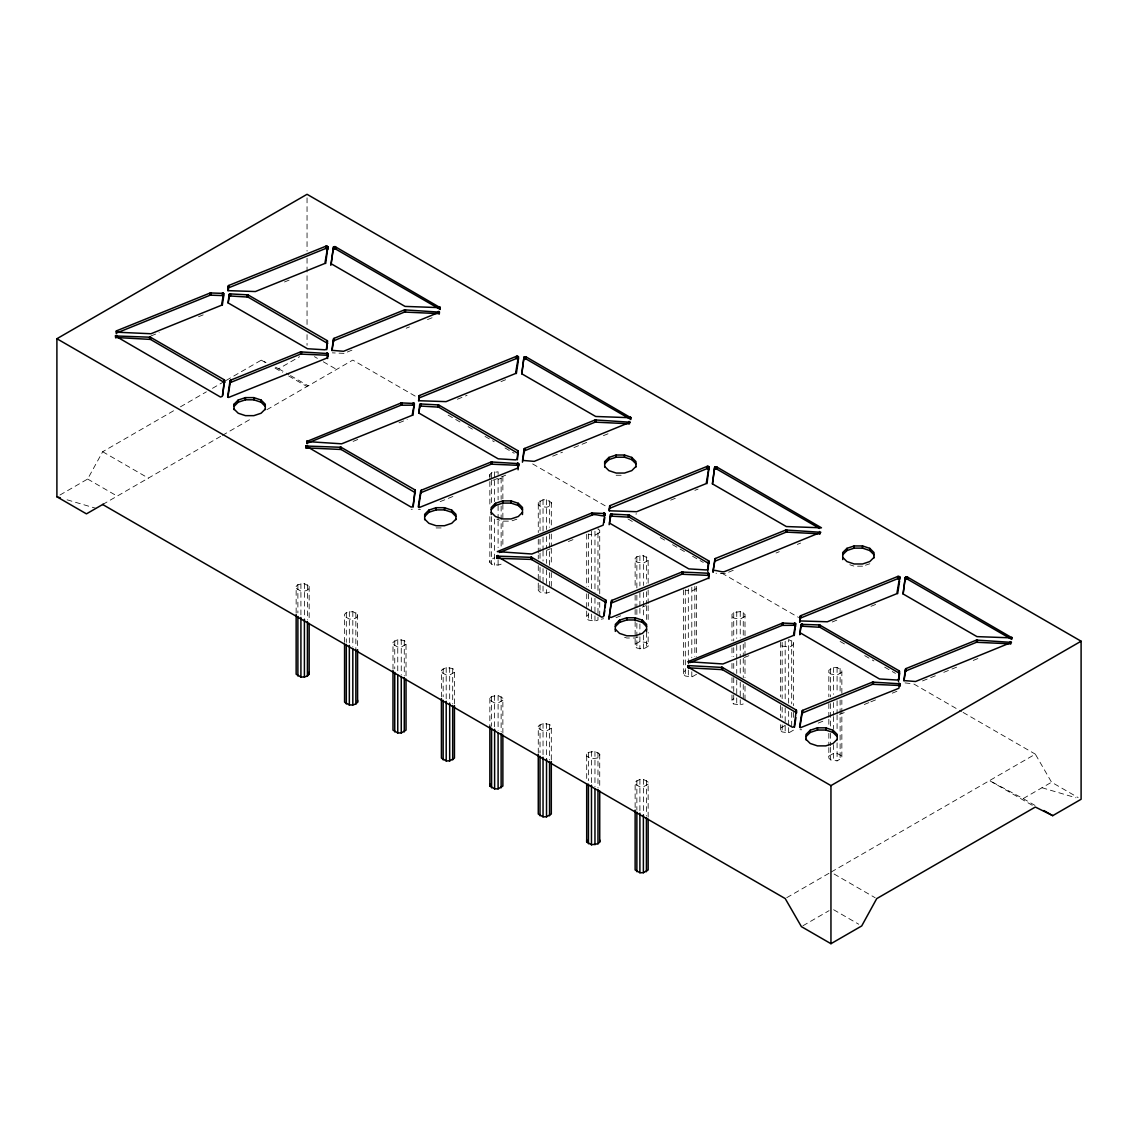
<?xml version="1.0" encoding="UTF-8"?>
<svg xmlns="http://www.w3.org/2000/svg" width="1138" height="1138" viewBox="0 0 1138 1138"><rect width="100%" height="100%" fill="white"/><g stroke="black" fill="none" stroke-linecap="round" stroke-linejoin="round"><path stroke-width="0.75" stroke-dasharray="5 3.75" d="M296.15 612.927L296.15 586.383L297.886 584.633L304.401 583.623L309.166 586.383L309.166 588.389L307.416 590.138L304.401 591.148L300.916 591.148L296.15 588.389M344.572 642.373L344.572 614.335L346.308 612.6L352.823 611.59L357.588 614.335L357.588 616.355L355.853 618.105L352.823 619.1L349.338 619.1L344.572 616.355M502.868 733.256L502.868 698.22L498.103 695.46L491.588 696.47L489.852 698.22L489.852 700.226L494.617 702.985L498.103 702.985L502.868 700.226M501.133 564.164L498.103 565.173L491.588 564.164L489.852 562.414L489.852 560.408L494.617 557.648M489.852 476.566L489.852 474.546L491.588 472.796L498.103 471.801L498.103 477.05M549.554 592.13L546.524 593.126L540.024 592.13L538.274 590.38L538.274 588.36L540.024 586.625M538.274 502.498L538.274 504.518L540.024 506.268L546.524 507.278L549.554 506.268L551.304 504.518L551.304 502.498L546.524 499.753L543.039 499.753L538.274 502.498L538.274 532.556M586.696 754.138L586.696 756.144L591.476 758.904L597.976 757.894L599.726 756.144L599.726 754.138L594.961 751.379L588.446 752.389L586.696 754.138L586.696 780.682M696.584 674.251L691.804 677.01L685.304 676L683.554 674.251L683.554 672.245L685.304 670.495M793.428 730.169L788.662 732.929L782.147 731.919L780.412 730.169L780.412 728.164L785.177 725.404M788.662 703.142L788.662 639.542L793.428 642.301L793.428 644.307L791.692 646.057L788.662 647.067L782.147 646.057L780.412 644.307M59.973 495.016L87.64 479.041L102.662 451.729L174.342 410.334M603.581 618.716L601.291 619.2M406.024 675.858L406.024 642.301L404.274 640.552L397.759 639.542L392.994 642.301L392.994 668.845M406.024 644.307L401.259 647.067L397.759 647.067L392.994 644.307M454.446 703.81L454.446 670.254L452.696 668.518L446.196 667.508L441.416 670.254L441.416 696.797M454.446 672.274L449.681 675.019L446.196 675.019L441.416 672.274M599.726 532.484L594.961 535.23L588.446 534.22M648.148 583.211L648.148 558.417L643.383 555.671L636.867 556.681L635.132 558.417L635.132 588.204M586.696 616.327L588.446 614.577M648.148 560.437L643.383 563.182L636.867 562.186L635.132 560.437M551.304 759.729L551.304 726.172L549.554 724.437L543.039 723.427L538.274 726.172L538.274 752.716M551.304 728.192L546.524 730.937L543.039 730.937L538.274 728.192M635.132 644.279L639.897 641.533L646.412 642.543L648.148 644.279M696.584 588.389L691.804 591.148L685.304 590.138M635.132 621.504L635.132 646.299L636.867 648.034L643.383 649.044L648.148 646.299L648.148 632.273M745.006 635.63L745.006 614.335L740.241 611.59L733.726 612.6L731.976 614.335L731.976 640.879M745.006 616.355L740.241 619.1L733.726 618.105L731.976 616.355M648.148 817.141L648.148 782.091L643.383 779.345L639.897 779.345L635.132 782.091L635.132 810.128M648.148 784.11L643.383 786.856L639.897 786.856L635.132 784.11M731.976 700.197L733.726 698.448M841.85 693.298L841.85 670.254L837.084 667.508L833.599 667.508L828.834 670.254L828.834 696.797M841.85 672.274L837.084 675.019L830.584 674.023L828.834 672.274M828.834 756.116L833.599 753.37L837.084 753.37L841.85 756.116M828.834 747.623L828.834 758.136L830.584 759.871L837.084 760.881L841.85 758.136L841.85 700.041M180.444 406.821L206.376 391.842M212.479 388.328L224.67 381.287M226.206 380.405L261.285 360.149L266.022 362.496M275.51 367.204L278.668 368.769L299.579 356.692M102.662 504.504L220.815 436.281M222.351 435.399L252.081 418.229M266.861 409.708L352.794 360.092L417.361 397.361M786.742 897.683L829.702 872.874M831.238 871.993L1035.338 754.153L1051.555 782.219L1078.141 797.582M802.944 925.749L829.076 910.656M1032.294 805.291L989.633 780.654L1023.176 798.606L1051.555 782.219M150.998 335.952L159.192 332.637M198.538 316.734L205.096 314.074M284.472 281.982L292.551 278.725M347.275 352.04L352.183 350.063M406.195 328.228L409.467 326.905M427.461 319.622L434.005 316.976M353.121 441.388L358.043 439.396M399.025 422.824L407.219 419.509M457.348 399.253L467.049 395.327M500.99 381.614L505.841 379.651M440.164 501.645L453.337 496.31M492.839 480.35L499.426 477.69M501.076 477.021L506.012 475.03M552.655 456.167L562.485 452.199M573.936 447.561L587.023 442.269M603.396 435.655L608.304 433.678M547.051 550.138L550.337 548.801M568.374 541.517L574.932 538.871M670.623 500.179L677.096 497.562M694.877 490.378L698.106 489.07M616.014 617.706L620.95 615.701M642.344 607.052L645.644 605.729M728.59 572.186L733.498 570.209M776.045 553.011L779.317 551.688M797.325 544.405L800.597 543.082M744.266 657.551L749.188 655.573M832.191 622.017L837.042 620.054M870.983 606.326L875.833 604.363M818.194 723.114L823.13 721.122M839.588 714.465L844.524 712.473M864.283 704.493L869.219 702.487M870.855 701.819L875.791 699.827M892.263 693.17L897.199 691.179M922.52 680.937L929.063 678.291M930.699 677.636L935.607 675.645M943.786 672.345L950.33 669.699M951.965 669.03L956.887 667.053M973.246 660.438L978.154 658.447M498.103 479.311L501.133 478.301M516.837 519.198L511.047 521.133L502.669 521.133L496.865 519.198M586.696 611.063L586.696 618.332L588.446 620.082L594.961 621.092L597.976 620.082L597.976 602.315M638.048 637.038L635.146 638.005L626.782 638.005L623.88 637.038M865.449 565.216L869.802 563.765M731.976 694.948L731.976 702.217L733.726 703.953L740.241 704.963L743.256 703.953M636.683 513.892L635.829 514.035M344.003 353.363L332.339 352.851M725.319 573.509L715.987 573.225M420.42 509.625L418.386 509.269M801.721 729.771L800.028 729.7M412.326 509.227L411.145 509.312M616.142 475.257L624.52 475.257M436.124 527.932L444.489 527.932M862.547 566.183L854.169 566.183L849.816 564.733M910.016 683.469L903.856 682.772M67.099 499.81L96.005 508.345M1041.995 787.738L1075.993 797.781M448.102 415.114L461.943 423.094M468.088 426.65L474.247 430.207M485.001 436.409L494.219 441.743M504.988 447.945L514.205 453.28M532.655 463.934L607.976 507.42M627.963 518.956L634.122 522.498M660.253 537.591L666.399 541.147M672.544 544.689L686.385 552.684M692.53 556.226L703.298 562.442M721.734 573.097L798.606 617.465M840.114 641.434L846.259 644.99M864.709 655.63L873.927 660.965M884.695 667.167L895.45 673.383M913.899 684.038L961.553 711.549M963.089 712.431L1035.338 754.153M314.429 356.649L317.388 358.356M323.292 361.77L336.592 369.437M278.668 368.769L289.009 374.729M290.489 375.583L308.213 385.825M1023.176 798.606L1034.997 805.42M261.285 360.149L265.851 362.78M274.998 368.058L282.608 372.467M288.711 375.981L306.99 386.536M102.662 451.729L148.367 478.116M834.054 873.998L875.193 897.754M87.64 479.041L117.2 496.111M833.628 909.731L858.749 924.241M840.114 668.518L840.114 693.284M840.114 700.055L840.114 759.871M837.084 667.508L837.084 692.544M837.084 700.795L837.084 713.569M837.084 714.82L837.084 731.094M837.084 742.858L837.084 760.881M833.599 667.508L833.599 694.294M833.599 702.544L833.599 715.318M833.599 716.57L833.599 728.832M833.599 744.608L833.599 760.881M830.584 668.518L830.584 696.797M830.584 703.554L830.584 726.585M830.584 733.341L830.584 745.859M830.584 747.367L830.584 759.871M828.834 703.554L828.834 717.836M828.834 719.316L828.834 726.329M828.834 733.341L828.834 745.859M793.428 642.301L793.428 705.645M793.428 712.388L793.428 717.907M791.692 640.552L791.692 703.881M791.692 712.388L791.692 728.405M788.662 711.392L788.662 725.916M788.662 727.666L788.662 732.929M785.177 641.306L785.177 699.628M785.177 707.879L785.177 724.166M785.177 725.916L785.177 732.929M782.147 642.301L782.147 698.618M782.147 707.139L782.147 717.893M782.147 724.906L782.147 731.919M780.412 642.301L780.412 696.883M780.412 705.375L780.412 717.651M780.412 724.65L780.412 730.169M745.006 642.373L745.006 677.679M745.006 686.186L745.006 700.467M743.256 612.6L743.256 635.616M743.256 644.136L743.256 656.654M743.256 658.148L743.256 677.679M743.256 684.436L743.256 698.448M740.241 611.59L740.241 637.877M740.241 645.388L740.241 657.65M740.241 659.414L740.241 674.663M740.241 682.188L740.241 697.95M740.241 699.714L740.241 704.963M736.741 611.59L736.741 638.375M736.741 645.388L736.741 659.414M736.741 660.652L736.741 673.426M736.741 679.927L736.741 695.688M736.741 697.95L736.741 704.963M733.726 612.6L733.726 640.879M733.726 647.636L733.726 656.654M733.726 663.411L733.726 672.174M733.726 677.679L733.726 693.44M733.726 694.948L733.726 703.953M731.976 647.892L731.976 656.654M731.976 663.397L731.976 670.68M731.976 677.679L731.976 688.191M696.584 586.383L696.584 656.47M694.834 586.383L694.834 656.484M691.804 587.137L691.804 657.736M691.804 671.747L691.804 677.01M688.319 588.887L688.319 659.485M688.319 669.998L688.319 677.01M685.304 589.897L685.304 676M683.554 589.882L683.554 674.251M648.148 589.968L648.148 604.235M648.148 605.729L648.148 621.761M646.412 556.681L646.412 583.211M646.412 591.717L646.412 604.235M646.412 605.743L646.412 620.011M646.412 632.273L646.412 648.034M646.412 780.341L646.412 815.633M643.383 555.671L643.383 585.458M643.383 592.471L643.383 617.507M643.383 635.032L643.383 649.044M643.383 779.345L643.383 814.381M639.897 555.671L639.897 585.97M639.897 592.471L639.897 606.995M639.897 608.233L639.897 615.758M639.897 624.008L639.897 635.032M639.897 636.782L639.897 649.044M639.897 779.345L639.897 812.632M636.867 556.681L636.867 588.218M636.867 595.231L636.867 607.735M636.867 609.484L636.867 616.497M636.867 623.268L636.867 648.034M636.867 780.341L636.867 810.142M635.132 595.217L635.132 607.749M635.132 609.499L635.132 620.011M599.726 593.808L599.726 530.464L597.976 528.715L597.976 593.794M599.726 602.301L599.726 616.583M599.726 754.138L599.726 787.695M597.976 752.389L597.976 787.681M594.961 531.218L594.961 592.542M594.961 598.304L594.961 614.079M594.961 615.829L594.961 621.092M594.961 751.379L594.961 786.941M591.476 531.218L591.476 589.555M591.476 597.806L591.476 612.329M591.476 614.079L591.476 621.092M591.476 751.379L591.476 783.428M588.446 533.978L588.446 586.795M588.446 593.794L588.446 606.07M588.446 613.069L588.446 620.082M588.446 752.389L588.446 780.668M586.696 534.234L586.696 586.795M586.696 593.808L586.696 609.57M551.304 502.498L551.304 527.036M551.304 534.049L551.304 546.567M551.304 548.331L551.304 565.586M551.304 572.599L551.304 588.631M549.554 500.763L549.554 527.292M549.554 534.049L549.554 565.586M549.554 572.599L549.554 588.616M549.554 724.437L549.554 759.729M546.524 499.753L546.524 529.54M546.524 536.553L546.524 548.815M546.524 550.564L546.524 563.338M546.524 569.839L546.524 585.615M546.524 589.626L546.524 593.126M546.524 723.427L546.524 758.975M543.039 499.753L543.039 531.29M543.039 537.065L543.039 550.564M543.039 551.077L543.039 561.077M543.039 568.602L543.039 584.363M543.039 586.127L543.039 593.126M543.039 723.427L543.039 755.476M540.024 500.763L540.024 530.792M540.024 539.312L540.024 551.816M540.024 553.324L540.024 558.829M540.024 567.35L540.024 583.111M540.024 585.117L540.024 592.13M540.024 724.437L540.024 752.716M538.274 539.298L538.274 553.324M538.274 555.074L538.274 558.843M538.274 565.586L538.274 581.618M538.274 583.111L538.274 590.38M502.868 476.296L502.868 502.84M502.868 504.333L502.868 546.653M501.133 478.06L501.133 499.326M501.133 506.097L501.133 548.388M501.133 696.47L501.133 731.762M498.103 478.799L498.103 499.824M498.103 505.599L498.103 519.099M498.103 520.863L498.103 547.648M498.103 559.91L498.103 565.173M498.103 695.46L498.103 730.511M494.617 471.801L494.617 501.588M494.617 519.099L494.617 565.173M494.617 695.46L494.617 727.509M491.588 472.796L491.588 479.809M491.588 480.051L491.588 504.347M491.588 516.609L491.588 564.164M491.588 696.47L491.588 726.257M489.852 474.546L489.852 479.809M489.852 481.559L489.852 504.589M489.852 516.595L489.852 562.414M489.852 698.22L489.852 726.257M452.696 668.518L452.696 703.81M449.681 667.508L449.681 701.307M446.196 667.508L446.196 699.557M443.166 668.518L443.166 696.797M404.274 640.552L404.274 675.844M401.259 639.542L401.259 675.104M397.759 639.542L397.759 671.591M394.744 640.552L394.744 668.831M357.588 614.335L357.588 649.385M355.853 612.6L355.853 649.385M352.823 611.59L352.823 647.138M349.338 611.59L349.338 644.876M346.308 612.6L346.308 642.387M309.166 586.383L309.166 619.94M307.416 584.633L307.416 619.926M307.047 197.856L307.047 251.142M307.047 258.241L307.047 325.738M307.047 334.615L307.047 345.283M304.401 583.623L304.401 617.436M300.916 583.623L300.916 615.672M297.886 584.633L297.886 612.913"/><path stroke-width="1.5" d="M234.03 409.637L234.03 404.218L238.212 400.035L245.467 397.617L253.845 397.617L261.086 400.035L265.282 404.218L265.282 409.637M296.15 614.42L296.15 674.251L300.916 677.01L304.401 677.01L307.416 676L309.166 674.251L309.166 672.245M344.572 644.122L344.572 702.217L349.338 704.963L352.823 704.963L355.853 703.953L357.588 702.217L357.588 700.197M502.868 735.006L502.868 786.088L498.103 788.847L494.617 788.847L489.852 786.088L489.852 784.082M599.726 839.986L599.726 842.006L597.976 843.756L591.476 844.766L586.696 842.006L586.696 839.986M604.705 467.035L604.705 461.615L608.901 457.433L616.156 455.015L624.52 455.015L631.775 457.433L635.957 461.615L635.957 467.035M611.547 600.551L608.958 618.987L611.547 600.551L681.875 572.03L708.59 573.253L708.946 578.645M228.169 286.065L228.496 290.659L255.381 291.541L324.871 263.447L327.772 246.619L325.738 246.263L228.752 285.467L227.885 290.83M418.827 396.138L419.154 400.732L446.039 401.629L515.528 373.52L518.43 356.692L516.396 356.336L419.396 395.54L418.542 400.903M609.2 510.976L610.053 505.613L707.054 466.409L709.088 466.765L706.186 483.607L636.683 511.702L609.812 510.806L609.058 510.052L609.655 505.869M799.715 620.139L800.711 615.686L897.711 576.482L899.745 576.838L896.844 593.68L827.34 621.775L800.967 620.964L799.715 620.139L799.715 622.33L800.142 616.284M222.294 305.311L223.717 295.923M229.008 294.514L228.212 302.964L307.502 348.74L325.027 349.807L326.478 349.096L327.275 340.646L247.999 294.87L229.791 293.874L228.055 302.978M224.684 380.462L222.28 396.38L220.488 397.048L115.336 335.952L150.472 337.218L224.3 379.836L222.749 395.398M230.061 380.732L227.643 396.636L228.596 397.461L326.876 358.086L327.943 353.562L300.574 351.884L230.63 380.163L227.885 397.247M325.681 263.49L327.858 246.96M326.72 349.736L327.588 340.931M327.63 358.498L327.943 353.562M333.434 338.939L331.883 350.348L343.576 351.286L439.496 312.139L404.516 309.863L334.003 338.37L331.997 350.575M414.374 403.805L412.141 415.327L341.642 443.82L306.663 441.544L401.287 402.909L414.303 403.478L412.952 415.384M419.666 404.587L418.869 413.037L498.16 458.813L515.67 459.88L517.136 459.169L517.932 450.719L438.656 404.943L420.434 403.947L418.713 413.051M415.342 490.535L412.923 506.453L411.145 507.121L305.994 446.025L341.116 447.291L414.957 489.909L413.165 507.05M420.719 490.805L418.3 506.709L419.253 507.534L517.534 468.159L518.601 463.635L491.232 461.957L421.288 490.236L418.542 507.335M516.339 373.563L518.274 360.831M517.377 459.809L518.245 451.004M524.092 449.012L522.541 460.421L534.234 461.359L630.153 422.212L595.174 419.936L524.661 448.443L522.427 462.227M604.079 522.328L604.79 517.634M610.324 514.661L609.527 523.11L688.803 568.886L706.328 569.953L707.793 569.242L708.59 560.792L629.3 515.016L611.092 514.02L609.129 524.703M604.065 615.544L604.79 610.765M605.274 607.578L605.601 599.982L531.773 557.364L496.637 556.098L601.803 617.194L603.581 616.526L605.914 600.267M706.997 483.636L709.088 466.765M707.793 571.447L708.903 561.077M709.315 574.007L708.192 578.232L611.078 617.493L608.958 616.796M713.071 570.095L715.318 558.516L785.832 530.009L820.811 532.285L725.319 571.319C722.075 573.552 711.819 567.521 713.071 572.3L714.92 558.758M794.267 635.53L795.618 623.624L782.603 623.055L687.978 661.69L722.957 663.966L793.456 635.473L795.618 623.624M800.981 624.734L799.786 634.776L801.223 624.349L819.573 624.947L899.248 670.865L898.451 681.52M794.48 727.21L795.931 717.651M799.858 727.481L802.589 710.382L872.533 682.103L899.902 683.782L898.835 688.305L800.555 727.68L799.616 726.869L802.205 710.624M897.654 593.709L899.589 580.977M898.679 679.955L899.632 673.696M905.407 669.158L903.856 680.567L915.549 681.506L1011.454 642.373L976.475 640.082L905.976 668.589L903.97 680.794M330.817 265.353L333.477 246.946L335.084 246.619L440.164 307.658L405.028 306.407L331.201 263.774L333.477 246.946M523.949 357.36L521.858 373.847L595.686 416.48L630.822 417.731L525.728 356.692L523.949 357.36L521.716 373.847M714.607 467.434L712.516 483.92L786.33 526.553L821.465 527.804L716.385 466.765L714.607 467.434L712.374 483.92M905.265 577.507L903.159 593.993L976.987 636.626L1012.123 637.877L907.043 576.838L905.265 577.507L903.017 593.993M116.161 331.101L117.242 332.225L150.998 333.747L221.483 305.254L223.66 293.405L210.26 292.95L116.588 330.817L116.161 333.292M898.451 679.315L896.986 680.026L879.461 678.959L799.786 632.572M228.169 288.255L228.34 285.723M418.827 398.328L418.997 395.796M609.484 508.401L707.054 468.614L709.173 469.311M800.142 618.475L800.313 615.942M230.061 382.923L230.232 380.405M333.434 341.13L333.605 338.612M420.719 492.996L420.889 490.478M524.092 451.217L524.262 448.685M611.362 603.069L681.875 574.235L708.078 575.373L709.315 576.212M714.749 561.29L786.244 532.1L820.185 533.85M802.02 713.156L872.533 684.308L898.736 685.446L899.959 686.285L899.902 683.782M905.407 671.363L905.578 668.831M333.292 249.478L335.596 249.009L439.794 309.166L439.794 306.961M523.949 359.551L524.134 357.019M714.607 469.624L714.792 467.092M905.265 579.711L905.45 577.165M229.008 296.719L230.473 296.008L247.999 297.075L327.673 343.463M419.666 406.792L421.131 406.081L438.656 407.148L518.331 453.536M610.324 516.865L611.789 516.154L629.3 517.221L708.974 563.609M800.981 626.938L802.432 626.227L819.957 627.294L899.561 673.355L899.561 671.15M496.637 558.303L531.389 559.412L605.914 602.471M265.282 406.422L261.086 402.226L253.845 399.808L245.467 399.808L238.212 402.226L234.03 406.422L234.03 404.218M265.282 409.054L261.086 413.236L253.845 415.654L245.467 415.654L238.212 413.236L234.03 409.054M455.94 519.71L455.94 514.291L451.743 510.109L444.489 507.69L436.124 507.69L428.87 510.109L424.687 514.291L424.687 519.71M424.687 516.496L428.87 512.299L436.124 509.895L444.489 509.895L451.743 512.299L455.94 516.496M455.94 519.127L451.743 523.309L444.489 525.728L436.124 525.728L428.87 523.309L424.687 519.127M522.484 514.532L522.484 507.491L518.288 503.309L511.033 500.891L502.669 500.891L495.414 503.309L491.232 507.491L491.232 514.532M491.232 509.696L495.414 505.514L502.669 503.096L511.033 503.096L518.288 505.514L522.484 509.696M522.484 512.328L518.288 516.51L511.047 518.928L502.669 518.928L495.414 516.51L491.232 512.328M635.957 463.82L631.775 459.624L624.52 457.22L616.156 457.22L608.901 459.624L604.705 463.82L604.705 461.615M635.957 466.452L631.775 470.634L624.52 473.052L616.142 473.052L608.901 470.634L604.705 466.452M392.994 670.339L392.994 730.169L397.759 732.929L401.259 732.929L406.024 730.169L406.024 679.101M441.416 698.561L441.416 758.136L446.196 760.881L449.681 760.881L454.446 758.136L454.446 705.56M646.583 631.405L646.583 624.364L642.401 620.182L635.146 617.763L626.782 617.763L619.527 620.182L615.331 624.364L615.331 631.405M615.331 626.569L619.527 622.386L626.782 619.968L635.146 619.968L642.401 622.386L646.583 626.569M646.583 629.2L642.401 633.382L635.146 635.801L626.782 635.801L619.527 633.382L615.331 629.2M538.274 754.21L538.274 814.054L543.039 816.8L546.524 816.8L551.304 814.054L551.304 761.478M873.984 557.961L873.984 552.542L869.802 548.36L862.547 545.941L854.169 545.941L846.928 548.36L842.732 552.542L842.732 559.583M842.732 554.747L846.928 550.55L854.169 548.132L862.547 548.132L869.802 550.55L873.984 554.747M873.984 557.378L869.802 561.56L862.547 563.979L854.169 563.979L846.928 561.56L842.732 557.378M635.132 810.128L635.132 869.973L639.897 872.718L643.383 872.718L648.148 869.973L648.148 819.147M837.241 739.856L837.241 734.437L833.059 730.255L825.804 727.836L817.425 727.836L810.185 730.255L805.989 734.437L805.989 739.856M805.989 736.642L810.185 732.459L817.425 730.041L825.804 730.041L833.059 732.459L837.241 736.642M837.241 739.273L833.059 743.455L825.804 745.874L817.425 745.874L810.185 743.455L805.989 739.273M414.374 405.996L413.051 405.156L400.917 405.228L306.819 443.379L306.819 441.174M228.34 287.928L325.738 248.468L327.858 249.165M418.997 398.001L516.396 358.541L518.43 358.897M800.313 618.147L897.711 578.687L899.831 579.384L899.745 576.838M230.232 382.61L300.574 354.089L326.777 355.227L328 356.066M333.605 340.817L404.516 312.068L438.258 313.59L438.258 311.385M420.889 492.683L491.232 464.162L517.434 465.3L518.658 466.139L518.658 463.934M524.262 450.89L595.174 422.141L629.542 423.777L629.542 421.586M905.578 671.036L976.475 642.287L1010.231 643.809L1010.231 641.604M524.134 359.224L526.24 359.082L630.452 419.239L630.452 417.034M714.792 469.297L716.897 469.155L819.573 528.43M905.45 579.37L907.555 579.228L1011.753 639.385L1011.753 637.18M103.572 503.978L86.445 513.864L56.9 496.794L56.9 338.726L307.047 194.299L1081.1 641.206L1081.1 799.274L1052.721 815.662L1035.338 807.041L876.715 898.622L861.708 925.948L830.953 943.701L801.408 926.631L785.206 898.565L102.662 504.504M56.9 338.726L830.953 785.618L1081.1 641.206M415.342 492.726L341.116 449.482L306.264 447.888L306.264 445.683M688.092 665.602L687.665 666.868L792.461 727.267L794.239 726.599L796.259 710.055L722.431 667.437L688.092 665.602L688.092 667.807L722.431 669.642L796.657 712.872L796.572 710.34M223.66 293.405L223.66 295.61L210.26 295.155L116.588 333.021L116.588 330.817M591.561 513.096L497.32 551.617L531.873 554.007L603.197 525.144L604.961 513.551L591.945 512.982L591.561 515.301L499.539 552.499M690.197 662.572L782.219 625.374L794.352 625.303L795.69 626.142M591.561 515.301C594.918 512.641 606.696 518.985 604.961 513.551M224.684 382.653L150.472 339.409L116.773 337.531L116.773 335.326M56.9 496.794L60.3 497.804M1043.859 810.54L1052.721 815.662M1010.843 641.732L1010.843 643.923M977.371 639.94L977.371 642.145M976.902 639.969L976.902 642.173M976.475 640.082L976.475 642.287M907.555 577.023L907.555 579.228M907.043 576.838L907.043 579.043M906.445 576.795L906.445 579M905.876 576.923L905.876 579.128M905.976 668.589L905.976 670.794M899.66 683.511L899.66 685.716M899.404 576.553L899.404 578.744M899.248 670.865L899.248 673.07M899.248 683.326L899.248 685.531M898.878 576.369L898.878 578.573M898.736 683.241L898.736 685.446M898.266 576.354L898.266 578.545M897.711 576.482L897.711 578.687M873.429 681.961L873.429 684.166M872.96 681.989L872.96 684.194M872.533 682.103L872.533 684.308M869.802 548.36L869.802 550.55M862.547 545.941L862.547 548.132M854.169 545.941L854.169 548.132M846.928 548.36L846.928 550.55M833.059 730.255L833.059 732.459M830.953 785.618L830.953 943.701M825.804 727.836L825.804 730.041M819.957 625.089L819.957 627.294M819.573 531.531L819.573 533.736M819.573 624.947L819.573 627.138M819.118 624.876L819.118 627.066M817.425 727.836L817.425 730.041M810.185 730.255L810.185 732.459M802.589 710.382L802.589 712.573M802.432 624.022L802.432 626.227M801.749 624.093L801.749 626.298M801.223 624.349L801.223 626.554M800.711 615.686L800.711 617.891M796.259 710.055L796.259 712.26M795.334 623.354L795.334 625.559M794.893 623.169L794.893 625.374M794.352 623.098L794.352 625.303M786.714 529.867L786.714 532.072M786.244 529.895L786.244 532.1M785.832 530.009L785.832 532.214M783.015 623.027L783.015 625.231M782.603 623.055L782.603 625.26M782.219 623.169L782.219 625.374M722.431 667.437L722.431 669.642M722.047 667.281L722.047 669.485M721.592 667.209L721.592 669.414M716.897 466.95L716.897 469.155M716.385 466.765L716.385 468.97M715.788 466.722L715.788 468.927M715.219 466.85L715.219 469.041M715.318 558.516L715.318 560.721M709.259 573.708L709.259 575.913M709.002 573.438L709.002 575.643M708.746 466.48L708.746 468.671M708.59 560.792L708.59 562.997M708.59 573.253L708.59 575.458M708.22 466.296L708.22 468.5M708.078 573.168L708.078 575.373M707.608 466.281L707.608 468.472M707.054 466.409L707.054 468.614M688.732 665.545L688.732 667.75M688.547 661.036L688.547 663.241M682.772 571.888L682.772 574.093M682.302 571.916L682.302 574.121M681.875 572.03L681.875 574.235M646.412 817.397L646.412 871.708M643.383 814.893L643.383 872.718M642.401 620.182L642.401 622.386M639.897 813.144L639.897 872.718M636.867 812.134L636.867 871.708M635.146 617.763L635.146 619.968M631.775 457.433L631.775 459.624M630.779 417.361L630.779 419.552M629.3 515.016L629.3 517.221M628.916 421.458L628.916 423.663M628.916 514.86L628.916 517.065M628.475 514.803L628.475 516.993M626.782 617.763L626.782 619.968M624.52 455.015L624.52 457.22M619.527 620.182L619.527 622.386M616.156 455.015L616.156 457.22M611.931 600.309L611.931 602.5M611.789 513.949L611.789 516.154M611.092 514.02L611.092 516.225M610.565 514.276L610.565 516.481M610.053 505.613L610.053 507.818M608.901 457.433L608.901 459.624M605.601 599.982L605.601 602.187M604.691 513.281L604.691 515.486M604.235 513.096L604.235 515.301M603.695 513.025L603.695 515.23M599.726 790.924L599.726 842.006M597.976 789.431L597.976 843.756M596.056 419.794L596.056 421.999M595.601 419.822L595.601 422.027M595.174 419.936L595.174 422.141M594.961 788.691L594.961 844.766M592.357 512.954L592.357 515.158M591.945 512.982L591.945 515.187M591.476 785.177L591.476 844.766M588.446 784.182L588.446 843.756M586.696 783.926L586.696 842.006M549.554 761.478L549.554 815.79M546.524 758.975L546.524 816.8M543.039 757.225L543.039 816.8M540.024 756.215L540.024 815.79M531.773 557.364L531.773 559.555M531.389 557.207L531.389 559.412M530.948 557.136L530.948 559.341M526.24 356.877L526.24 359.082M525.728 356.692L525.728 358.897M525.13 356.649L525.13 358.854M524.661 448.443L524.661 450.634M524.561 356.777L524.561 358.968M518.43 356.692L518.515 359.238M518.601 463.635L518.601 465.84M518.345 463.365L518.345 465.57M518.288 503.309L518.288 505.514M518.089 356.407L518.089 358.598M518.103 467.59L518.103 469.795M517.932 450.719L517.932 452.924M517.932 463.18L517.932 465.385M517.562 356.222L517.562 358.427M517.434 463.095L517.434 465.3M516.965 356.208L516.965 358.399M516.396 356.336L516.396 358.541M511.033 500.891L511.033 503.096M502.669 500.891L502.669 503.096M501.133 733.512L501.133 787.837M498.088 555.472L498.088 557.677M498.103 732.772L498.103 788.847M497.434 555.529L497.434 557.734M496.922 555.757L496.922 557.961M495.414 503.309L495.414 505.514M494.617 729.259L494.617 788.847M492.114 461.815L492.114 464.019M491.644 461.843L491.644 464.048M491.588 728.263L491.588 787.837M491.232 461.957L491.232 464.162M489.852 726.257L489.852 786.088M452.696 705.56L452.696 759.871M451.743 510.109L451.743 512.299M449.681 703.056L449.681 760.881M446.196 701.307L446.196 760.881M444.489 507.69L444.489 509.895M443.166 700.297L443.166 759.871M440.122 307.288L440.122 309.479M439.325 311.784L439.325 313.988M438.884 311.499L438.884 313.704M438.656 404.943L438.656 407.148M438.272 404.787L438.272 406.991M437.817 404.73L437.817 406.92M436.124 507.69L436.124 509.895M428.87 510.109L428.87 512.299M421.288 490.236L421.288 492.427M421.131 403.876L421.131 406.081M420.434 403.947L420.434 406.152M419.908 404.203L419.908 406.408M419.396 395.54L419.396 397.745M415.27 490.194L415.27 492.398M414.957 489.909L414.957 492.114M414.303 403.478L414.303 405.683M414.033 403.208L414.033 405.413M413.578 403.023L413.578 405.228M413.051 402.952L413.051 405.156M405.398 309.721L405.398 311.926M404.943 309.749L404.943 311.954M404.516 309.863L404.516 312.068M404.274 677.594L404.274 731.919M401.7 402.88L401.7 405.085M401.287 402.909L401.287 405.114M401.259 676.854L401.259 732.929M400.917 403.023L400.917 405.228M397.759 675.104L397.759 732.929M394.744 672.345L394.744 731.919M357.588 649.642L357.588 702.217M355.853 649.642L355.853 703.953M352.823 648.888L352.823 704.963M349.338 645.388L349.338 704.963M346.308 644.378L346.308 703.953M341.116 447.291L341.116 449.482M340.746 447.134L340.746 449.339M340.29 447.063L340.29 449.268M335.596 246.804L335.596 249.009M335.084 246.619L335.084 248.824M334.472 246.576L334.472 248.781M334.003 338.37L334.003 340.561M333.903 246.704L333.903 248.895M327.772 246.619L327.772 248.824M327.687 353.292L327.687 355.497M327.431 246.334L327.431 248.525M327.275 340.646L327.275 342.851M327.275 353.107L327.275 355.312M326.905 246.149L326.905 248.354M326.777 353.022L326.777 355.227M326.307 246.135L326.307 248.326M325.738 246.263L325.738 248.468M309.166 623.439L309.166 674.251M307.431 445.399L307.431 447.604M307.416 621.675L307.416 676M307.246 440.89L307.246 443.095M306.791 445.456L306.791 447.661M305.994 446.025L305.994 448.23M304.401 619.186L304.401 677.01M301.456 351.742L301.456 353.946M301.001 351.77L301.001 353.975M300.916 617.436L300.916 677.01M300.574 351.884L300.574 354.089M297.886 616.426L297.886 676M261.086 400.035L261.086 402.226M253.845 397.617L253.845 399.808M247.999 294.87L247.999 297.075M247.615 294.714L247.615 296.918M247.159 294.642L247.159 296.847M245.467 397.617L245.467 399.808M238.212 400.035L238.212 402.226M230.63 380.163L230.63 382.354M230.473 293.803L230.473 296.008M229.791 293.874L229.791 296.079M229.25 294.13L229.25 296.335M228.752 285.467L228.752 287.672M224.613 380.12L224.613 382.325M224.3 379.836L224.3 382.041M223.375 293.135L223.375 295.339M222.934 292.95L222.934 295.155M222.394 292.879L222.394 295.083M211.042 292.807L211.042 295.012M210.63 292.836L210.63 295.041M210.26 292.95L210.26 295.155M150.472 337.218L150.472 339.409M150.088 337.061L150.088 339.252M149.633 336.99L149.633 339.195M116.133 335.383L116.133 337.588M115.607 335.61L115.607 337.815"/></g></svg>
